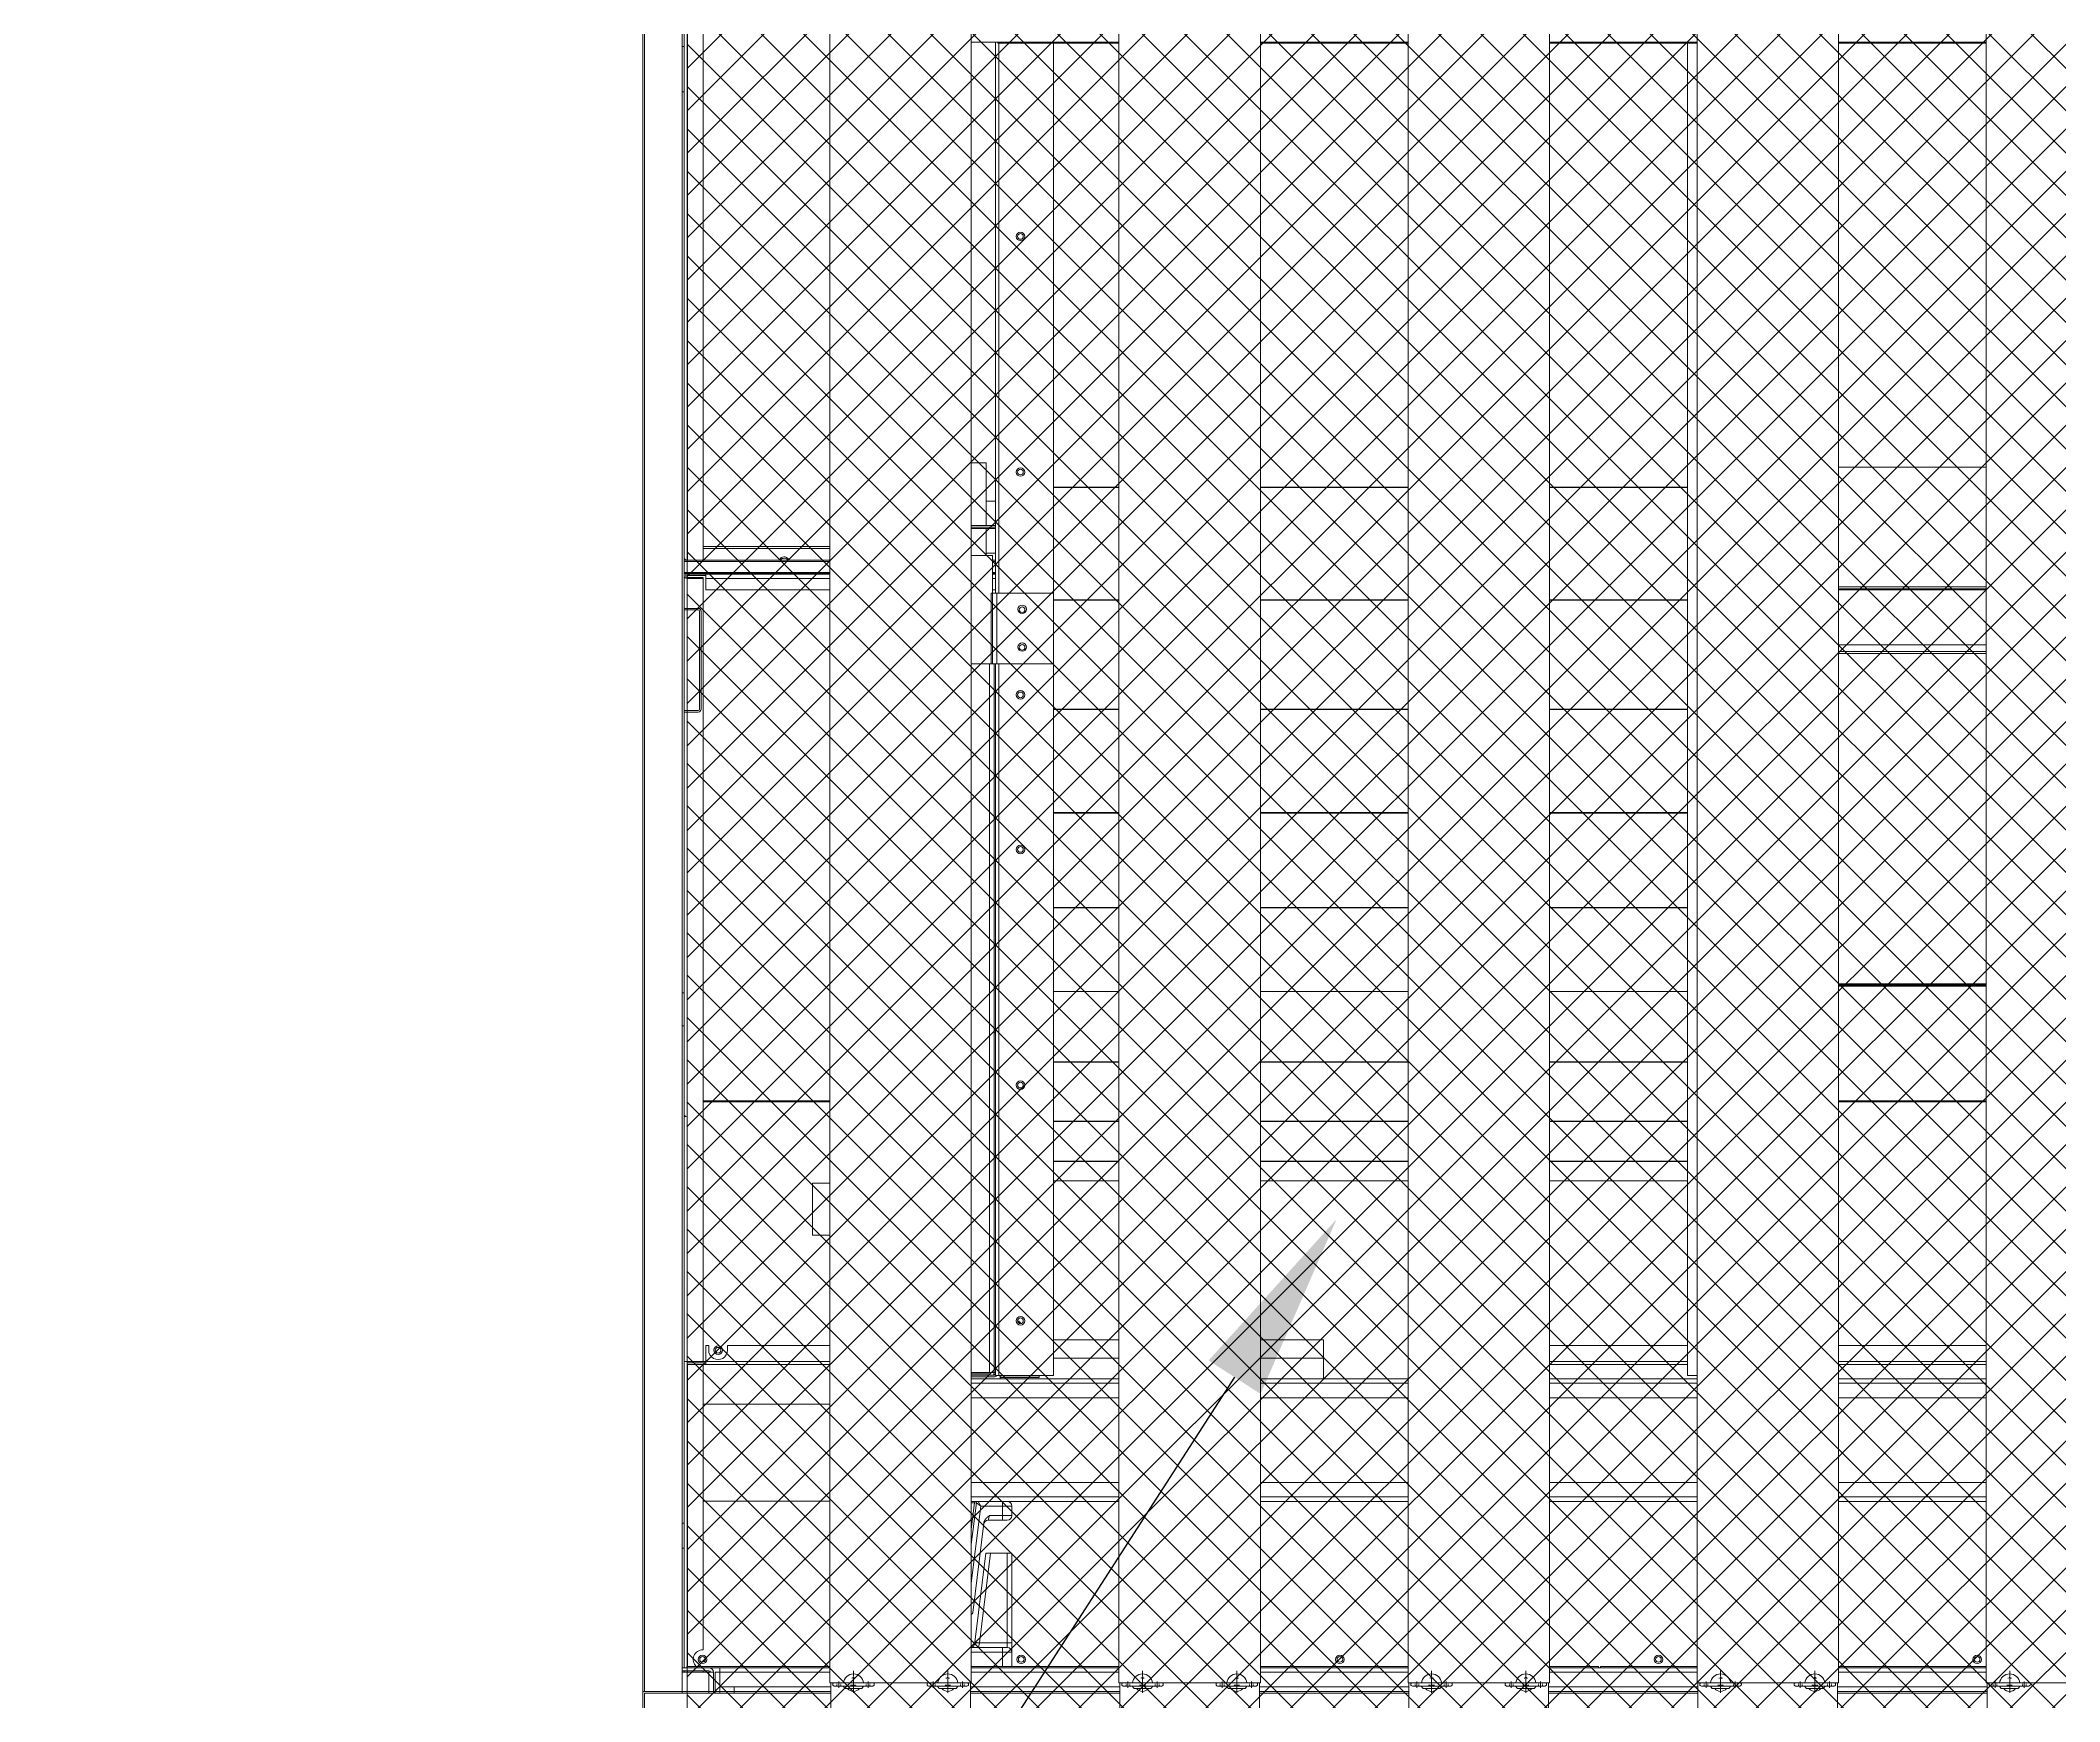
# Model space of a CAD drawing. Header units: millimetres. Extents: x -17070 to 40435, y -291348 to 29674.
# Drawn here: x 29840 to 31982, y 16576 to 18338 of the extents above; entities that cross this region are included whole.
import ezdxf
from ezdxf import colors
from ezdxf.entities.mleader import LeaderData, LeaderLine
from ezdxf.math import Vec2, Vec3

# ---------------------------------------------------------------- set-up
doc = ezdxf.new("R2010")
doc.units = ezdxf.units.MM
doc.linetypes.add('ACISOTGL', pattern=[3, 2, -1])
doc.linetypes.add('CENTER', pattern=[2, 1.25, -0.25, 0.25, -0.25])
for name, color, linetype, lineweight in [('AM_0', 7, 'Continuous', 50), ('AM_3', 6, 'ACISOTGL', 9), ('AM_7', 4, 'CENTER', 9)]:
    doc.layers.add(name, color=color, linetype=linetype, lineweight=lineweight)
doc.layers.add('냉각탑_dim', color=1, linetype='Continuous')
doc.styles.get("Standard").update_dxf_attribs({"font": 'arial.ttf'})

# ---------------------------------------------------------------- blocks, each defined once
blk = doc.blocks.new('2')
at = {"lineweight": 5}
h = blk.add_hatch(dxfattribs=at)
h.set_pattern_fill('ANSI37', scale=10)
h.set_pattern_definition([(45, (-1081643.614, -471753.683), (-22.4506403, 22.4506403), []), (135, (-1081643.614, -471753.683), (-22.4506403, -22.4506403), [])])
h.paths.add_polyline_path([(33434.7, 16549.7), (33434.7, 18649.7), (30525.7, 18649.7), (30525.7, 16549.7)])
at = {"color": 7, "lineweight": 20}
for p, q in [((30478.6, 16483.7), (30478.6, 19458.6)), ((30520.6, 16616.8), (30520.6, 19458.6)), ((30983.8, 18336.5), (30827.2, 18336.5)), ((30983.8, 18335.3), (30855.3, 18335.3)), ((30914.3, 16921.8), (30914.3, 18336.5)), ((31290.4, 18336.5), (31133.8, 18336.5)), ((31290.4, 18335.3), (31133.8, 18335.3)), ((31597, 18336.5), (31440.4, 18336.5)), ((31597, 18335.3), (31440.4, 18335.3)), ((31586.9, 16921.8), (31586.9, 18336.5)), ((31903.6, 18336.5), (31747, 18336.5)), ((31903.6, 18335.3), (31747, 18335.3)), ((30522.6, 18283.7), (30522.6, 17327.7)), ((30827.2, 16918.3), (30983.8, 16918.3)), ((30827.2, 16913.6), (30983.8, 16913.6)), ((31133.8, 16918.3), (31290.4, 16918.3)), ((31133.8, 16913.6), (31290.4, 16913.6)), ((31440.4, 16918.3), (31597, 16918.3)), ((31440.4, 16913.6), (31597, 16913.6)), ((31747, 16918.3), (31903.6, 16918.3)), ((31747, 16913.6), (31903.6, 16913.6)), ((30827.2, 16898.3), (30983.8, 16898.3)), ((31133.8, 16898.3), (31290.4, 16898.3)), ((31440.4, 16898.3), (31597, 16898.3)), ((31747, 16898.3), (31903.6, 16898.3)), ((30983.8, 16808.3), (30827.2, 16808.3)), ((30983.8, 16793), (30827.2, 16793)), ((31290.4, 16808.3), (31133.8, 16808.3)), ((31290.4, 16793), (31133.8, 16793)), ((31597, 16808.3), (31440.4, 16808.3)), ((31597, 16793), (31440.4, 16793)), ((31903.6, 16808.3), (31747, 16808.3)), ((31903.6, 16793), (31747, 16793)), ((30983.8, 16788.3), (30827.2, 16788.3)), ((31290.4, 16788.3), (31133.8, 16788.3)), ((31597, 16788.3), (31440.4, 16788.3)), ((31903.6, 16788.3), (31747, 16788.3)), ((30677.2, 16613.3), (30525.6, 16613.3)), ((30677.2, 16611.7), (30525.6, 16611.7)), ((30677.2, 16611.7), (30560.3, 16611.7)), ((30677.2, 16607), (30560.3, 16607)), ((30983.8, 16613.3), (30827.2, 16613.3)), ((30983.8, 16611.7), (30827.2, 16611.7)), ((30983.8, 16611.7), (30827.2, 16611.7)), ((30983.8, 16607), (30827.2, 16607)), ((31290.4, 16613.3), (31133.8, 16613.3)), ((31290.4, 16611.7), (31133.8, 16611.7)), ((31290.4, 16611.7), (31133.8, 16611.7)), ((31290.4, 16607), (31133.8, 16607)), ((31492.6, 16613.3), (31440.4, 16613.3)), ((31597, 16611.7), (31440.4, 16611.7)), ((31492.6, 16611.7), (31440.4, 16611.7)), ((31597, 16607), (31440.4, 16607)), ((31597, 16613.3), (31494.6, 16613.3)), ((31597, 16611.7), (31494.6, 16611.7)), ((31903.6, 16613.3), (31747, 16613.3)), ((31903.6, 16611.7), (31747, 16611.7)), ((31903.6, 16611.7), (31747, 16611.7)), ((31903.6, 16607), (31747, 16607)), ((30560.3, 16591.7), (30678.2, 16591.7)), ((30826.2, 16591.7), (30984.8, 16591.7)), ((31132.8, 16591.7), (31291.4, 16591.7)), ((31439.4, 16591.7), (31598, 16591.7)), ((31746, 16591.7), (31904.6, 16591.7))]:
    blk.add_line(p, q, dxfattribs=at)
at = {"lineweight": 20}
for p, q in [((30480.6, 19459.7), (30480.6, 16586.7)), ((30520.6, 19461.7), (30520.6, 16584.7)), ((30525.7, 16549.7), (30525.7, 18649.7)), ((30677.2, 16595.7), (30677.2, 18608.7)), ((30827.2, 16595.7), (30827.2, 18608.7)), ((30983.8, 16595.7), (30983.8, 18608.7)), ((31133.8, 16595.7), (31133.8, 18608.7)), ((31290.4, 16595.7), (31290.4, 18608.7)), ((31440.4, 16595.7), (31440.4, 18608.7)), ((31597, 16595.7), (31597, 18608.7)), ((31747, 16595.7), (31747, 18608.7)), ((31903.6, 16595.7), (31903.6, 18608.7)), ((30678.2, 16586.7), (30478.6, 16586.7)), ((30478.6, 16586.7), (30478.6, 16526.7)), ((30480.6, 16584.7), (30480.6, 16463.7)), ((30678.2, 16584.7), (30480.6, 16584.7)), ((30677.2, 16595.7), (30827.2, 16595.7)), ((30678.2, 16595.7), (30678.2, 16562.7)), ((30826.2, 16595.7), (30826.2, 16562.7)), ((30984.8, 16586.7), (30826.2, 16586.7)), ((30984.8, 16584.7), (30826.2, 16584.7)), ((30983.8, 16595.7), (31133.8, 16595.7)), ((30984.8, 16595.7), (30984.8, 16562.7)), ((31132.8, 16595.7), (31132.8, 16562.7)), ((31291.4, 16586.7), (31132.8, 16586.7)), ((31291.4, 16584.7), (31132.8, 16584.7)), ((31290.4, 16595.7), (31440.4, 16595.7)), ((31291.4, 16595.7), (31291.4, 16562.7)), ((31439.4, 16595.7), (31439.4, 16562.7)), ((31598, 16586.7), (31439.4, 16586.7)), ((31598, 16584.7), (31439.4, 16584.7)), ((31597, 16595.7), (31747, 16595.7)), ((31598, 16595.7), (31598, 16562.7)), ((31746, 16595.7), (31746, 16562.7)), ((31904.6, 16586.7), (31746, 16586.7)), ((31904.6, 16584.7), (31746, 16584.7)), ((31903.6, 16595.7), (32053.6, 16595.7)), ((31904.6, 16595.7), (31904.6, 16562.7))]:
    blk.add_line(p, q, dxfattribs=at)
at = {"color": 7, "lineweight": 20, "ltscale": 0.139915}
blk.add_line((30522.6, 18535.6), (30522.6, 18283.7), dxfattribs=at)
at = {"color": 7, "lineweight": 20, "ltscale": 0.415127}
for p, q in [((30526.1, 18534.1), (30526.1, 17786.9)), ((30542.6, 17786.9), (30542.6, 18534.1))]:
    blk.add_line(p, q, dxfattribs=at)
at = {"color": 7, "lineweight": 20, "ltscale": 0.324833}
for p, q in [((30852.8, 17751.8), (30852.8, 18336.5)), ((30856.3, 17751.8), (30856.3, 18336.5))]:
    blk.add_line(p, q, dxfattribs=at)
at = {"color": 7, "lineweight": 20, "ltscale": 0.000666677}
blk.add_line((30855.3, 18335.3), (30855.3, 18336.5), dxfattribs=at)
at = {"color": 7, "lineweight": 20, "ltscale": 0.001111}
for p, q in [((30520.6, 18331.8), (30522.6, 18331.8)), ((30520.6, 17327.7), (30522.6, 17327.7)), ((30520.6, 17292.7), (30522.6, 17292.7)), ((30852.8, 16921.8), (30854.8, 16921.8)), ((30520.6, 16765.1), (30522.6, 16765.1)), ((30520.6, 16738.6), (30522.6, 16738.6))]:
    blk.add_line(p, q, dxfattribs=at)
at = {"color": 7, "lineweight": 20, "ltscale": 0.011111}
for p, q in [((30520.6, 18263.7), (30520.6, 18283.7)), ((30545.7, 17771.8), (30525.7, 17771.8)), ((30525.7, 17770.7), (30545.7, 17770.7)), ((30520.6, 17327.7), (30520.6, 17347.7)), ((30525.7, 16936.8), (30545.7, 16936.8)), ((30545.7, 16935.3), (30525.7, 16935.3)), ((30525.7, 16933.7), (30545.7, 16933.7))]:
    blk.add_line(p, q, dxfattribs=at)
at = {"color": 7, "lineweight": 20, "ltscale": 0.00111}
blk.add_line((30520.6, 18283.7), (30522.6, 18283.7), dxfattribs=at)
at = {"color": 7, "lineweight": 20, "ltscale": 0.038889}
blk.add_line((30827.2, 17890.1), (30843.1, 17890.1), dxfattribs=at)
at = {"color": 7, "lineweight": 20, "ltscale": 0.037}
blk.add_line((30843.1, 17823.5), (30843.1, 17890.1), dxfattribs=at)
at = {"color": 7, "lineweight": 20, "ltscale": 0.366889}
for p, q in [((31747, 17885.4), (31903.6, 17885.4)), ((31747, 17758.4), (31903.6, 17758.4)), ((31747, 17756.5), (31903.6, 17756.5)), ((31747, 17755.3), (31903.6, 17755.3)), ((31747, 17696.9), (31903.6, 17696.9)), ((31747, 17213.3), (31903.6, 17213.3)), ((31747, 17212.2), (31903.6, 17212.2)), ((31747, 16936.8), (31903.6, 16936.8)), ((31747, 16933.7), (31903.6, 16933.7))]:
    blk.add_line(p, q, dxfattribs=at)
at = {"color": 7, "lineweight": 20, "ltscale": 0.373667}
for p, q in [((30983.8, 17864.3), (30914.3, 17864.3)), ((30983.8, 17864), (30914.3, 17864)), ((31290.4, 17864.3), (31133.8, 17864.3)), ((31290.4, 17864), (31133.8, 17864)), ((31586.9, 17864.3), (31440.4, 17864.3)), ((31586.9, 17864), (31440.4, 17864)), ((30983.8, 17744.9), (30914.3, 17744.9)), ((30983.8, 17744.4), (30914.3, 17744.4)), ((31290.4, 17744.9), (31133.8, 17744.9)), ((31290.4, 17744.4), (31133.8, 17744.4)), ((31586.9, 17744.9), (31440.4, 17744.9)), ((31586.9, 17744.4), (31440.4, 17744.4)), ((30983.8, 17628.8), (30914.3, 17628.8)), ((30983.8, 17628.3), (30914.3, 17628.3)), ((31290.4, 17628.8), (31133.8, 17628.8)), ((31290.4, 17628.3), (31133.8, 17628.3)), ((31586.9, 17628.8), (31440.4, 17628.8)), ((31586.9, 17628.3), (31440.4, 17628.3)), ((30983.8, 17519), (30914.3, 17519)), ((30983.8, 17518.5), (30914.3, 17518.5)), ((31290.4, 17519), (31133.8, 17519)), ((31290.4, 17518.5), (31133.8, 17518.5)), ((31586.9, 17519), (31440.4, 17519)), ((31586.9, 17518.5), (31440.4, 17518.5)), ((30983.8, 17418.3), (30914.3, 17418.3)), ((30983.8, 17417.9), (30914.3, 17417.9)), ((31290.4, 17418.3), (31133.8, 17418.3)), ((31290.4, 17417.9), (31133.8, 17417.9)), ((31586.9, 17418.3), (31440.4, 17418.3)), ((31586.9, 17417.9), (31440.4, 17417.9)), ((30983.8, 17329.4), (30914.3, 17329.4)), ((30983.8, 17329.1), (30914.3, 17329.1)), ((31290.4, 17329.4), (31133.8, 17329.4)), ((31290.4, 17329.1), (31133.8, 17329.1)), ((31586.9, 17329.4), (31440.4, 17329.4)), ((31586.9, 17329.1), (31440.4, 17329.1)), ((30983.8, 17254.5), (30914.3, 17254.5)), ((30983.8, 17254.2), (30914.3, 17254.2)), ((31290.4, 17254.5), (31133.8, 17254.5)), ((31290.4, 17254.2), (31133.8, 17254.2)), ((31586.9, 17254.5), (31440.4, 17254.5)), ((31586.9, 17254.2), (31440.4, 17254.2)), ((30983.8, 17191.5), (30914.3, 17191.5)), ((30983.8, 17191.3), (30914.3, 17191.3)), ((31290.4, 17191.5), (31133.8, 17191.5)), ((31290.4, 17191.3), (31133.8, 17191.3)), ((31586.9, 17191.5), (31440.4, 17191.5)), ((31586.9, 17191.3), (31440.4, 17191.3)), ((30983.8, 17149.1), (30914.3, 17149.1)), ((30983.8, 17149), (30914.3, 17149)), ((31290.4, 17149.1), (31133.8, 17149.1)), ((31290.4, 17149), (31133.8, 17149)), ((31586.9, 17149.1), (31440.4, 17149.1)), ((31586.9, 17149), (31440.4, 17149)), ((30983.8, 17128.5), (30914.3, 17128.5)), ((30983.8, 17128.4), (30914.3, 17128.4)), ((31290.4, 17128.5), (31133.8, 17128.5)), ((31290.4, 17128.4), (31133.8, 17128.4)), ((31586.9, 17128.5), (31440.4, 17128.5)), ((31586.9, 17128.4), (31440.4, 17128.4))]:
    blk.add_line(p, q, dxfattribs=at)
at = {"color": 7, "lineweight": 20, "ltscale": 0.005389}
for p, q in [((30852.8, 17849.4), (30843.1, 17849.4)), ((30852.8, 17794.4), (30843.1, 17794.4))]:
    blk.add_line(p, q, dxfattribs=at)
at = {"color": 7, "lineweight": 20, "ltscale": 0.018833}
for p, q in [((30827.2, 17823.5), (30852.8, 17823.5)), ((30852.8, 17821.9), (30827.2, 17821.9)), ((30852.8, 17821.9), (30827.2, 17821.9)), ((30827.2, 17820.3), (30852.8, 17820.3))]:
    blk.add_line(p, q, dxfattribs=at)
at = {"color": 7, "lineweight": 20, "ltscale": 0.015833}
blk.add_line((30843.1, 17820.3), (30843.1, 17791.8), dxfattribs=at)
at = {"color": 7, "lineweight": 20, "ltscale": 0.087611}
for p, q in [((30542.6, 17801.5), (30677.2, 17801.5)), ((30542.6, 17799.3), (30677.2, 17799.3))]:
    blk.add_line(p, q, dxfattribs=at)
at = {"color": 7, "lineweight": 20, "ltscale": 0.139166}
for p, q in [((30677.2, 17786.9), (30522.6, 17786.9)), ((30677.2, 17785.5), (30522.6, 17785.5)), ((30522.6, 17773.6), (30677.2, 17773.6)), ((30522.6, 17772.6), (30677.2, 17772.6))]:
    blk.add_line(p, q, dxfattribs=at)
at = {"color": 7, "lineweight": 20, "ltscale": 0.000154576}
blk.add_line((30524.6, 17786.9), (30524.6, 17787.1), dxfattribs=at)
at = {"color": 7, "lineweight": 20, "ltscale": 0.009167}
blk.add_line((30526.1, 17786.9), (30542.6, 17786.9), dxfattribs=at)
at = {"color": 7, "lineweight": 20, "ltscale": 0.038056}
for p, q in [((30827.2, 17791.8), (30849.6, 17791.8)), ((30827.2, 17676.8), (30849.6, 17676.8))]:
    blk.add_line(p, q, dxfattribs=at)
at = {"color": 7, "lineweight": 20, "ltscale": 0.022222}
blk.add_line((30849.6, 17751.8), (30849.6, 17791.8), dxfattribs=at)
at = {"color": 7, "lineweight": 20, "ltscale": 0.001778}
for p, q in [((30852.8, 17786.9), (30849.6, 17786.9)), ((30852.8, 17785.5), (30849.6, 17785.5)), ((30849.6, 17773.6), (30852.8, 17773.6)), ((30849.6, 17772.6), (30852.8, 17772.6)), ((30852.8, 17771.8), (30849.6, 17771.8)), ((30852.8, 17767.4), (30849.6, 17767.4)), ((30849.6, 17755.3), (30852.8, 17755.3))]:
    blk.add_line(p, q, dxfattribs=at)
at = {"color": 7, "lineweight": 20, "ltscale": 0.00164}
blk.add_line((30524.2, 17769.6), (30524.2, 17772.6), dxfattribs=at)
at = {"color": 7, "lineweight": 20, "ltscale": 0.000403556}
blk.add_line((30525.7, 17772.6), (30525.7, 17771.8), dxfattribs=at)
at = {"color": 7, "lineweight": 20, "ltscale": 0.000638044}
blk.add_line((30525.7, 17770.7), (30525.7, 17771.8), dxfattribs=at)
at = {"color": 7, "lineweight": 20, "ltscale": 0.001178}
blk.add_line((30525.7, 17770.7), (30525.7, 17768.6), dxfattribs=at)
at = {"color": 7, "lineweight": 20, "ltscale": 0.009389}
for p, q in [((30542.6, 17768.6), (30525.7, 17768.6)), ((30542.6, 17767.4), (30525.7, 17767.4)), ((30545.7, 16953.7), (30545.7, 16936.8)), ((30542.6, 16936.8), (30525.7, 16936.8))]:
    blk.add_line(p, q, dxfattribs=at)
at = {"color": 7, "lineweight": 20, "ltscale": 0.017627}
blk.add_line((30525.7, 17767.4), (30525.7, 17735.7), dxfattribs=at)
at = {"color": 7, "lineweight": 20, "ltscale": 0.000618889}
blk.add_line((30542.6, 17768.6), (30542.6, 17767.4), dxfattribs=at)
at = {"color": 7, "lineweight": 20, "ltscale": 0.317284}
blk.add_line((30542.6, 17196.3), (30542.6, 17767.4), dxfattribs=at)
at = {"color": 7, "lineweight": 20, "ltscale": 0.126333}
for p, q in [((30677.2, 17771.8), (30545.7, 17771.8)), ((30677.2, 17767.4), (30545.7, 17767.4)), ((30545.7, 17755.3), (30677.2, 17755.3))]:
    blk.add_line(p, q, dxfattribs=at)
at = {"color": 7, "lineweight": 20, "ltscale": 0.002435}
blk.add_line((30545.7, 17771.8), (30545.7, 17767.4), dxfattribs=at)
at = {"color": 7, "lineweight": 20, "ltscale": 0.006739}
blk.add_line((30545.7, 17755.3), (30545.7, 17767.4), dxfattribs=at)
at = {"color": 7, "lineweight": 20, "ltscale": 0.007667}
for p, q in [((30523.7, 17735.7), (30537.5, 17735.7)), ((30523.7, 17734.1), (30537.5, 17734.1)), ((30523.7, 17627.3), (30537.5, 17627.3)), ((30523.7, 17625.7), (30537.5, 17625.7))]:
    blk.add_line(p, q, dxfattribs=at)
at = {"color": 7, "lineweight": 20, "ltscale": 0.041667}
for p, q in [((30848.1, 17676.8), (30848.1, 17751.8)), ((30849.6, 17676.8), (30849.6, 17751.8)), ((30854.3, 17676.8), (30854.3, 17751.8)), ((30914.3, 17751.8), (30914.3, 17676.8))]:
    blk.add_line(p, q, dxfattribs=at)
at = {"color": 7, "lineweight": 20, "ltscale": 0.000833333}
for p, q in [((30849.6, 17751.8), (30848.1, 17751.8)), ((30849.6, 17676.8), (30848.1, 17676.8)), ((30525.7, 16936.8), (30525.7, 16935.3)), ((30854.8, 16921.8), (30856.3, 16921.8))]:
    blk.add_line(p, q, dxfattribs=at)
at = {"color": 7, "lineweight": 20, "ltscale": 0.002611}
for p, q in [((30854.3, 17751.8), (30849.6, 17751.8)), ((30854.3, 17676.8), (30849.6, 17676.8)), ((30851.3, 16925), (30846.6, 16925)), ((30553.6, 16607), (30548.9, 16607)), ((30555.6, 16607), (30560.3, 16607)), ((30560.3, 16611.7), (30560.3, 16607))]:
    blk.add_line(p, q, dxfattribs=at)
at = {"color": 7, "lineweight": 20, "ltscale": 0.033333}
for p, q in [((30914.3, 17751.8), (30854.3, 17751.8)), ((30854.3, 17676.8), (30914.3, 17676.8))]:
    blk.add_line(p, q, dxfattribs=at)
at = {"color": 7, "lineweight": 20, "ltscale": 0.059333}
blk.add_line((30525.7, 17734.1), (30525.7, 17627.3), dxfattribs=at)
at = {"color": 7, "lineweight": 20, "ltscale": 0.057667}
for p, q in [((30539, 17628.8), (30539, 17732.6)), ((30540.6, 17628.8), (30540.6, 17732.6))]:
    blk.add_line(p, q, dxfattribs=at)
at = {"color": 7, "lineweight": 20, "ltscale": 0.037222}
blk.add_line((30848.1, 17676.8), (30827.2, 17676.8), dxfattribs=at)
at = {"color": 7, "lineweight": 20, "ltscale": 0.417667}
for p, q in [((30846.6, 17676.8), (30846.6, 16925)), ((30851.3, 17676.8), (30851.3, 16925))]:
    blk.add_line(p, q, dxfattribs=at)
at = {"color": 7, "lineweight": 20, "ltscale": 0.000833332}
blk.add_line((30852.8, 17676.8), (30851.3, 17676.8), dxfattribs=at)
at = {"color": 7, "lineweight": 20, "ltscale": 0.419444}
for p, q in [((30852.8, 16921.8), (30852.8, 17676.8)), ((30856.3, 16921.8), (30856.3, 17676.8))]:
    blk.add_line(p, q, dxfattribs=at)
at = {"color": 7, "lineweight": 20, "ltscale": 0.327778}
for p, q in [((31747, 17690.1), (31903.6, 17690.1)), ((31903.6, 17335.9), (31747, 17335.9)), ((31903.6, 17334.8), (31747, 17334.8))]:
    blk.add_line(p, q, dxfattribs=at)
at = {"color": 7, "lineweight": 20, "ltscale": 0.323889}
for p, q in [((31903.6, 17687.7), (31747, 17687.7)), ((31747, 17337.4), (31903.6, 17337.4)), ((31747, 17336.3), (31903.6, 17336.3))]:
    blk.add_line(p, q, dxfattribs=at)
at = {"color": 7, "lineweight": 20, "ltscale": 0.238546}
blk.add_line((30525.7, 17625.7), (30525.7, 17196.3), dxfattribs=at)
at = {"color": 7, "lineweight": 20, "ltscale": 0.01945}
blk.add_line((30522.6, 17292.7), (30522.6, 17327.7), dxfattribs=at)
at = {"color": 7, "lineweight": 20, "ltscale": 0.052341}
blk.add_line((30522.6, 17292.7), (30522.6, 17198.5), dxfattribs=at)
at = {"color": 7, "lineweight": 20, "ltscale": 0.00083304}
for p, q in [((30852.8, 17285.3), (30851.3, 17285.3)), ((30852.8, 16925.2), (30851.3, 16925.2))]:
    blk.add_line(p, q, dxfattribs=at)
at = {"color": 7, "lineweight": 20, "ltscale": 0.125667}
for p, q in [((30542.6, 17213.3), (30677.2, 17213.3)), ((30542.6, 17212.2), (30677.2, 17212.2))]:
    blk.add_line(p, q, dxfattribs=at)
at = {"color": 7, "lineweight": 20, "ltscale": 0.001029}
blk.add_line((30522.6, 17198.5), (30522.6, 17196.6), dxfattribs=at)
at = {"color": 7, "lineweight": 20, "ltscale": 0.000839807}
blk.add_line((30522.6, 17196.6), (30524.1, 17196.6), dxfattribs=at)
at = {"color": 7, "lineweight": 20, "ltscale": 0.144377}
for p, q in [((30522.6, 17196.6), (30522.6, 16936.8)), ((30525.7, 17196.6), (30525.7, 16936.8)), ((30542.6, 17196.6), (30542.6, 16936.8))]:
    blk.add_line(p, q, dxfattribs=at)
at = {"color": 7, "lineweight": 20, "ltscale": 0.015278}
for p, q in [((30658.8, 17125.8), (30658.8, 17098.3)), ((30658.8, 17098.3), (30658.8, 17070.8))]:
    blk.add_line(p, q, dxfattribs=at)
at = {"color": 7, "lineweight": 20, "ltscale": 0.061111}
for p, q in [((30677.2, 17125.8), (30658.8, 17125.8)), ((30677.2, 17070.8), (30658.8, 17070.8))]:
    blk.add_line(p, q, dxfattribs=at)
at = {"color": 7, "lineweight": 20, "ltscale": 0.001611}
blk.add_line((30548.6, 16953.7), (30545.7, 16953.7), dxfattribs=at)
at = {"color": 7, "lineweight": 20, "ltscale": 0.002747}
for p, q in [((30548.6, 16953.7), (30548.6, 16948.7)), ((30568.6, 16948.7), (30568.6, 16953.7))]:
    blk.add_line(p, q, dxfattribs=at)
at = {"color": 7, "lineweight": 20, "ltscale": 0.111222}
blk.add_line((30677.2, 16953.7), (30568.6, 16953.7), dxfattribs=at)
at = {"color": 7, "lineweight": 20, "ltscale": 0.159167}
for p, q in [((30983.8, 16959.8), (30914.3, 16959.8)), ((31200.8, 16959.8), (31133.8, 16959.8)), ((30983.8, 16940.3), (30914.3, 16940.3)), ((31200.8, 16940.3), (31133.8, 16940.3))]:
    blk.add_line(p, q, dxfattribs=at)
at = {"color": 7, "lineweight": 20, "ltscale": 0.010842}
blk.add_line((31200.8, 16940.3), (31200.8, 16959.8), dxfattribs=at)
at = {"color": 7, "lineweight": 20, "ltscale": 0.132277}
for p, q in [((31586.9, 16953.7), (31440.4, 16953.7)), ((31440.4, 16936.8), (31586.9, 16936.8)), ((31440.4, 16933.7), (31586.9, 16933.7))]:
    blk.add_line(p, q, dxfattribs=at)
at = {"color": 7, "lineweight": 20, "ltscale": 0.17789}
blk.add_line((31903.6, 16953.7), (31747, 16953.7), dxfattribs=at)
at = {"color": 7, "lineweight": 20, "ltscale": 0.001722}
for p, q in [((30522.6, 16936.8), (30525.7, 16936.8)), ((30545.7, 16933.7), (30545.7, 16936.8))]:
    blk.add_line(p, q, dxfattribs=at)
at = {"color": 7, "lineweight": 20, "ltscale": 0.180579}
blk.add_line((30522.6, 16936.8), (30522.6, 16611.7), dxfattribs=at)
at = {"color": 7, "lineweight": 20, "ltscale": 0.000888889}
for p, q in [((30525.7, 16935.3), (30525.7, 16933.7)), ((30857.3, 16921.5), (30858.9, 16921.5)), ((30899.3, 16921.5), (30899.3, 16919.9)), ((30525.6, 16613.3), (30525.6, 16611.7)), ((31492.6, 16613.3), (31492.6, 16611.7)), ((31494.6, 16613.3), (31494.6, 16611.7))]:
    blk.add_line(p, q, dxfattribs=at)
at = {"color": 7, "lineweight": 20, "ltscale": 0.177968}
blk.add_line((30526.1, 16933.7), (30526.1, 16613.3), dxfattribs=at)
at = {"color": 7, "lineweight": 20, "ltscale": 0.168309}
blk.add_line((30542.6, 16630.7), (30542.6, 16933.7), dxfattribs=at)
at = {"color": 7, "lineweight": 20, "ltscale": 0.123944}
for p, q in [((30545.7, 16936.8), (30677.2, 16936.8)), ((30545.7, 16933.7), (30677.2, 16933.7))]:
    blk.add_line(p, q, dxfattribs=at)
at = {"color": 7, "lineweight": 20, "ltscale": 0.032}
for p, q in [((30827.2, 16925), (30846.6, 16925)), ((30846.6, 16923.5), (30827.2, 16923.5))]:
    blk.add_line(p, q, dxfattribs=at)
at = {"color": 7, "lineweight": 20, "ltscale": 0.031389}
for p, q in [((30851.3, 16922.3), (30827.2, 16922.3)), ((30851.3, 16920.3), (30827.2, 16920.3))]:
    blk.add_line(p, q, dxfattribs=at)
at = {"color": 7, "lineweight": 20, "ltscale": 0.000961364}
blk.add_line((30852.6, 16923.2), (30850.9, 16923.2), dxfattribs=at)
at = {"color": 7, "lineweight": 20, "ltscale": 0.032222}
for p, q in [((30856.3, 16921.8), (30914.3, 16921.8)), ((31597, 16921.8), (31586.9, 16921.8))]:
    blk.add_line(p, q, dxfattribs=at)
at = {"color": 7, "lineweight": 20, "ltscale": 0.000166668}
blk.add_line((30857.3, 16921.5), (30857.3, 16921.8), dxfattribs=at)
at = {"color": 7, "lineweight": 20, "ltscale": 0.000166667}
for p, q in [((30858.9, 16921.8), (30858.9, 16921.5)), ((30899.3, 16921.8), (30899.3, 16921.5))]:
    blk.add_line(p, q, dxfattribs=at)
at = {"color": 7, "lineweight": 20, "ltscale": 0.022444}
for p, q in [((30858.9, 16921.5), (30899.3, 16921.5)), ((30899.3, 16921.5), (30858.9, 16921.5)), ((30858.9, 16919.9), (30899.3, 16919.9))]:
    blk.add_line(p, q, dxfattribs=at)
at = {"color": 7, "lineweight": 20, "ltscale": 0.000444384}
blk.add_line((30899.3, 16921.5), (30899.3, 16920.7), dxfattribs=at)
at = {"color": 7, "lineweight": 20, "ltscale": 0.012222}
blk.add_line((31200.8, 16918.3), (31200.8, 16940.3), dxfattribs=at)
at = {"color": 7, "lineweight": 20, "ltscale": 0.001132}
blk.add_line((30857.8, 16918.3), (30857.8, 16920.4), dxfattribs=at)
at = {"color": 7, "lineweight": 20, "ltscale": 0.132333}
blk.add_line((30542.6, 16891.6), (30677.2, 16891.6), dxfattribs=at)
at = {"color": 7, "lineweight": 20, "ltscale": 0.134122}
blk.add_line((30677.2, 16788.6), (30542.6, 16788.6), dxfattribs=at)
at = {"color": 7, "lineweight": 20, "ltscale": 0.019777}
blk.add_line((30830.6, 16786.6), (30827.2, 16786.6), dxfattribs=at)
at = {"color": 7, "lineweight": 20, "ltscale": 0.059604}
for p, q in [((30830.6, 16786.6), (30827.2, 16758.9)), ((30827.2, 16742.7), (30832.6, 16786.6))]:
    blk.add_line(p, q, dxfattribs=at)
at = {"color": 7, "lineweight": 20, "ltscale": 0.058129}
blk.add_line((30827.2, 16701.7), (30837.2, 16783.3), dxfattribs=at)
at = {"color": 7, "lineweight": 20, "ltscale": 0.000975701}
blk.add_line((30830.6, 16788.3), (30830.6, 16786.6), dxfattribs=at)
at = {"color": 7, "lineweight": 20, "ltscale": 0.003145}
for q in [(30832.6, 16786.6), (30834.5, 16788.3)]:
    blk.add_line((30837.2, 16783.3), q, dxfattribs=at)
at = {"color": 7, "lineweight": 20, "ltscale": 0.01282}
blk.add_line((30860.3, 16783.3), (30837.2, 16783.3), dxfattribs=at)
at = {"color": 7, "lineweight": 20, "ltscale": 0.00286}
for p, q in [((30846.4, 16773.3), (30845.2, 16768.3)), ((30835.9, 16638.3), (30834.7, 16633.3))]:
    blk.add_line(p, q, dxfattribs=at)
at = {"color": 7, "lineweight": 20, "ltscale": 0.007694}
blk.add_line((30860.3, 16773.3), (30846.4, 16773.3), dxfattribs=at)
at = {"color": 7, "lineweight": 20, "ltscale": 0.002778}
for p, q in [((30860.3, 16788.3), (30860.3, 16783.3)), ((30860.3, 16773.3), (30860.3, 16768.3)), ((30865.3, 16768.3), (30860.3, 16768.3)), ((30870.3, 16733.3), (30865.3, 16733.3)), ((30835.9, 16638.3), (30831, 16638.9)), ((30860.3, 16633.3), (30860.3, 16628.3)), ((30865.3, 16633.3), (30860.3, 16633.3)), ((30865.3, 16638.3), (30870.3, 16638.3)), ((30865.3, 16638.3), (30865.3, 16633.3))]:
    blk.add_line(p, q, dxfattribs=at)
at = {"color": 7, "lineweight": 20, "ltscale": 0.005556}
for p, q in [((30870.3, 16783.3), (30860.3, 16783.3)), ((30860.3, 16783.3), (30860.3, 16773.3)), ((30870.3, 16773.3), (30860.3, 16773.3)), ((30870.3, 16783.3), (30870.3, 16773.3)), ((30870.3, 16628.3), (30860.3, 16628.3)), ((30870.3, 16638.3), (30870.3, 16628.3))]:
    blk.add_line(p, q, dxfattribs=at)
at = {"color": 7, "lineweight": 20, "ltscale": 0.053282}
blk.add_line((30828.7, 16670.1), (30840.4, 16765.3), dxfattribs=at)
at = {"color": 7, "lineweight": 20, "ltscale": 0.008376}
blk.add_line((30860.3, 16768.3), (30845.2, 16768.3), dxfattribs=at)
at = {"color": 7, "lineweight": 20, "ltscale": 0.052833}
blk.add_line((30831, 16638.9), (30842.6, 16733.3), dxfattribs=at)
at = {"color": 7, "lineweight": 20, "ltscale": 0.053174}
blk.add_line((30835.9, 16638.3), (30847.6, 16733.3), dxfattribs=at)
at = {"color": 7, "lineweight": 20, "ltscale": 0.002799}
blk.add_line((30842.6, 16733.3), (30847.6, 16733.3), dxfattribs=at)
at = {"color": 7, "lineweight": 20, "ltscale": 0.009824}
blk.add_line((30865.3, 16733.3), (30847.6, 16733.3), dxfattribs=at)
at = {"color": 7, "lineweight": 20, "ltscale": 0.052778}
for p, q in [((30865.3, 16638.3), (30865.3, 16733.3)), ((30870.3, 16638.3), (30870.3, 16733.3))]:
    blk.add_line(p, q, dxfattribs=at)
at = {"color": 7, "lineweight": 20, "ltscale": 0.019722}
blk.add_line((30860.3, 16633.3), (30827.2, 16633.3), dxfattribs=at)
at = {"color": 7, "lineweight": 20, "ltscale": 0.020833}
blk.add_line((30860.3, 16628.3), (30827.2, 16628.3), dxfattribs=at)
at = {"color": 7, "lineweight": 20, "ltscale": 0.000682136}
blk.add_line((30831, 16638.9), (30830.8, 16637.7), dxfattribs=at)
at = {"color": 7, "lineweight": 20, "ltscale": 0.016305}
blk.add_line((30835.9, 16638.3), (30865.3, 16638.3), dxfattribs=at)
at = {"color": 7, "lineweight": 20, "ltscale": 0.008333}
for p, q in [((30860.3, 16613.3), (30860.3, 16628.3)), ((30870.3, 16613.3), (30870.3, 16628.3))]:
    blk.add_line(p, q, dxfattribs=at)
at = {"color": 7, "lineweight": 20, "ltscale": 0.002833}
blk.add_line((30520.6, 16616.8), (30520.6, 16611.7), dxfattribs=at)
at = {"color": 7, "lineweight": 20, "ltscale": 0.036444}
for p, q in [((30520.6, 16611.7), (30548.9, 16611.7)), ((30520.6, 16608.5), (30548.9, 16608.5)), ((30548.9, 16607), (30520.6, 16607))]:
    blk.add_line(p, q, dxfattribs=at)
at = {"color": 7, "lineweight": 20, "ltscale": 0.000833331}
for p, q in [((30520.6, 16608.5), (30520.6, 16607)), ((30522.6, 16608.5), (30522.6, 16607)), ((30526.1, 16608.5), (30526.1, 16607)), ((30542.6, 16607), (30542.6, 16608.5))]:
    blk.add_line(p, q, dxfattribs=at)
at = {"color": 7, "lineweight": 20, "ltscale": 0.078111}
for p, q in [((30548.9, 16584.7), (30548.9, 16607)), ((30553.6, 16584.7), (30553.6, 16607))]:
    blk.add_line(p, q, dxfattribs=at)
at = {"color": 7, "lineweight": 20, "ltscale": 0.0685}
blk.add_line((30555.6, 16607), (30555.6, 16584.7), dxfattribs=at)
at = {"color": 7, "lineweight": 20, "ltscale": 0.0085}
blk.add_line((30560.3, 16607), (30560.3, 16591.7), dxfattribs=at)
at = {"color": 7, "lineweight": 20, "ltscale": 0.06}
for p, q in [((30560.3, 16591.7), (30560.3, 16584.7)), ((30575.6, 16584.7), (30575.6, 16591.7))]:
    blk.add_line(p, q, dxfattribs=at)
at = {"color": 7, "linetype": 'Continuous', "lineweight": 20}
for points in [[(30680.2, 16594, 0.414214), (30681.8, 16592.4), (30722.6, 16592.4, 0.414214), (30724.2, 16594), (30724.2, 16594.8, 0.414214), (30723.3, 16595.7), (30681.1, 16595.7, 0.414214), (30680.2, 16594.8)], [(30824.2, 16594, -0.414214), (30822.6, 16592.4), (30781.8, 16592.4, -0.414214), (30780.2, 16594), (30780.2, 16594.8, -0.414214), (30781.1, 16595.7), (30823.3, 16595.7, -0.414214), (30824.2, 16594.8)], [(30986.8, 16594, 0.414214), (30988.4, 16592.4), (31029.2, 16592.4, 0.414214), (31030.8, 16594), (31030.8, 16594.8, 0.414214), (31029.9, 16595.7), (30987.7, 16595.7, 0.414214), (30986.8, 16594.8)], [(31130.8, 16594, -0.414214), (31129.2, 16592.4), (31088.4, 16592.4, -0.414214), (31086.8, 16594), (31086.8, 16594.8, -0.414214), (31087.7, 16595.7), (31129.9, 16595.7, -0.414214), (31130.8, 16594.8)], [(31293.4, 16594, 0.414214), (31295, 16592.4), (31335.8, 16592.4, 0.414214), (31337.4, 16594), (31337.4, 16594.8, 0.414214), (31336.5, 16595.7), (31294.3, 16595.7, 0.414214), (31293.4, 16594.8)], [(31437.4, 16594, -0.414214), (31435.8, 16592.4), (31395, 16592.4, -0.414214), (31393.4, 16594), (31393.4, 16594.8, -0.414214), (31394.3, 16595.7), (31436.5, 16595.7, -0.414214), (31437.4, 16594.8)], [(31600, 16594, 0.414214), (31601.6, 16592.4), (31642.4, 16592.4, 0.414214), (31644, 16594), (31644, 16594.8, 0.414214), (31643.1, 16595.7), (31600.9, 16595.7, 0.414214), (31600, 16594.8)], [(31744, 16594, -0.414214), (31742.4, 16592.4), (31701.6, 16592.4, -0.414214), (31700, 16594), (31700, 16594.8, -0.414214), (31700.9, 16595.7), (31743.1, 16595.7, -0.414214), (31744, 16594.8)], [(31906.6, 16594, 0.414214), (31908.2, 16592.4), (31949, 16592.4, 0.414214), (31950.6, 16594), (31950.6, 16594.8, 0.414214), (31949.7, 16595.7), (31907.5, 16595.7, 0.414214), (31906.6, 16594.8)]]:
    blk.add_lwpolyline(points, format="xyb", close=True, dxfattribs=at)
at = {"color": 7, "lineweight": 20}
for centre, radius in [((30879.3, 18130.3), 4.5), ((30879.3, 18130.3), 3), ((30879.3, 17880.3), 4.5), ((30879.3, 17880.3), 3), ((30881.1, 17734.7), 4.5), ((30881.1, 17734.3), 3), ((30881.1, 17694.7), 4.5), ((30881.1, 17694.3), 3), ((30879.3, 17643.9), 4.5), ((30879.3, 17643.9), 3), ((30879.3, 17479.9), 4.5), ((30879.3, 17479.9), 3), ((30879.3, 17229.9), 4.5), ((30879.3, 17229.9), 3), ((30879.3, 16979.9), 4.5), ((30879.3, 16979.9), 3), ((30558.6, 16948.7), 4.5), ((30558.6, 16948.7), 3), ((30542.1, 16620.7), 4.5), ((30542.1, 16620.7), 3), ((30880.1, 16620.7), 4.5), ((30880.1, 16620.7), 3), ((31218.1, 16620.7), 4.5), ((31218.1, 16620.7), 3), ((31556.1, 16620.7), 4.5), ((31556.1, 16620.7), 3), ((31894.1, 16620.7), 4.5), ((31894.1, 16620.7), 3)]:
    blk.add_circle(centre, radius, dxfattribs=at)
for centre, radius, start, end in [((30849.3, 18340), 3.5, 270, 270.2097), ((30517.5, 18290.8), 3.1, 359.4685, 0), ((30517.2, 18282.3), 3.4, 0, 0.5061), ((30523.7, 17737.2), 1.5, 222.8019, 270), ((30537.5, 17732.6), 3.1, 0, 90), ((30523.7, 17737.2), 3.1, 249.2053, 270), ((30537.5, 17732.6), 1.5, 0, 90), ((30537.5, 17628.8), 3.1, 270, 0), ((30537.5, 17628.8), 1.5, 270, 0), ((30523.7, 17624.2), 3.1, 90, 110.7947), ((30523.7, 17624.2), 1.5, 90, 137.1981), ((30517.2, 17329.1), 3.4, 359.4939, 0), ((30517.5, 17320.6), 3.1, 0, 0.5316), ((30517.5, 16966.8), 3.1, 359.3698, 0), ((30517.1, 16958.2), 3.5, 0, 0.164), ((30558.6, 16948.7), 10, 179.9999, 0), ((30846.6, 16925), 1.5, 270, 0), ((30846.6, 16925), 4.7, 324.946, 0), ((30851.3, 16923.8), 1.5, 270, 0), ((30851.3, 16923.8), 3.5, 270, 325.1501), ((30858.9, 16921.5), 1.6, 180, 270), ((30846.6, 16925), 4.7, 270, 270.8896), ((30834.5, 16786.3), 2, 90, 173), ((30851.1, 16793), 4.7, 270, 270.2807), ((30865.3, 16783.3), 5, 0, 90), ((30865.3, 16773.3), 5, 270, 0), ((30845.2, 16763.3), 5, 90, 173), ((30826.7, 16670.3), 2, 282.9413, 353), ((30542.1, 16620.7), 10, 87.1343, 227.731), ((30825.9, 16638.3), 5, 285.3506, 332.2505), ((30825.9, 16638.3), 4.97, 332.1984, 350.4499), ((30825.8, 16638.3), 5.08, 332.5082, 341.5499), ((30825.9, 16638.3), 5, 341.2438, 352.9996), ((30865.3, 16628.3), 5, 0, 90), ((30548.9, 16607), 4.7, 0, 90), ((30548.9, 16607), 1.5, 0, 90)]:
    blk.add_arc(centre, radius, start, end, dxfattribs=at)
for centre, major_axis, ratio, start_param, end_param in [((30526.1, 17789.3), (-3.5, 0), 0.69625, 6.283185, 7.853982), ((30628.6, 17787.2), (-4.5, 0), 0.69625, 5.783185, 6.283156), ((30628.6, 17787.2), (-4.5, 0), 0.69625, 6.283156, 6.381618), ((30628.6, 17785.7), (-4.5, 0), 0.69625, 5.783185, 5.915151), ((30628.6, 17787.2), (-4.5, 0), 0.69625, 3.141564, 5.783185), ((30628.6, 17785.7), (-4.5, 0), 0.69625, 3.509627, 5.783185), ((30628.6, 17787.2), (-4.5, 0), 0.69625, 3.043053, 3.141564), ((30525.7, 17769.6), (-3.1, 0), 0.69625, 0, 1.570796), ((30525.7, 17769.6), (-1.5, 0), 0.69625, 0, 1.570796), ((30525.7, 17198.5), (-3.1, 0), 0.69625, 0, 1.570796), ((30876.3, 16977.1), (3, 0), 0.866065, 0.5, 1.567916), ((30876.3, 16976.3), (3, 0), 0.866065, 0.243721, 1.509694), ((30876.3, 16977.1), (3, 0), 0.866065, 0.000029, 0.5), ((30876.3, 16977.1), (3, 0), 0.866065, 6.216067, 6.283214), ((30830.5, 16786.3), (2.04, 0.25), 0.114003, 6.254805, 7.810755), ((30865.3, 16637.1), (-5, 0), 0.121869, 3.141593, 3.147831)]:
    blk.add_ellipse(centre, major_axis=major_axis, ratio=ratio, start_param=start_param, end_param=end_param, dxfattribs=at)
for points, knots in [([(30840.4, 16765.3), (30840.4, 16765.6), (30840.5, 16765.9), (30840.6, 16766.3), (30840.8, 16767), (30841.1, 16767.6), (30841.3, 16767.9), (30841.6, 16768.6), (30842.1, 16769.2), (30842.3, 16769.5), (30842.8, 16770.1), (30843.4, 16770.7), (30843.7, 16771), (30844.3, 16771.6), (30845, 16772.1), (30845.3, 16772.4), (30845.8, 16772.8), (30846.2, 16773.1), (30846.3, 16773.2), (30846.3, 16773.2), (30846.4, 16773.3)], [0, 0, 0, 0, 0, 0, 2.255203, 2.255203, 2.255203, 4.814439, 4.814439, 4.814439, 7.821689, 7.821689, 7.821689, 11.45238, 11.45238, 11.45238, 15.709201, 15.709201, 15.709201, 16.735664, 16.735664, 16.735664, 16.735664, 16.735664, 16.735664]), ([(30835.9, 16638.3), (30835.6, 16638.3), (30835.3, 16638.3), (30835, 16638.3), (30834.2, 16638.3), (30833.3, 16638.2), (30832.7, 16638.1), (30831.9, 16638), (30831.3, 16637.8), (30831.1, 16637.8), (30830.9, 16637.7), (30830.9, 16637.7), (30830.8, 16637.7), (30830.8, 16637.7), (30830.8, 16637.7)], [0, 0, 0, 0, 0, 0, 2.323978, 2.323978, 2.323978, 6.808415, 6.808415, 6.808415, 9.743725, 9.743725, 9.743725, 9.789193, 9.789193, 9.789193, 9.789193, 9.789193, 9.789193])]:
    blk.add_open_spline(points, degree=5, knots=knots, dxfattribs=at)
at = {"layer": 'AM_0', "lineweight": 20}
for points in [[(30690.9, 16592.4, -0.228571), (30691.3, 16592.2), (30692.9, 16590.2, 0.228571), (30693.8, 16589.8), (30710.6, 16589.8, 0.228571), (30711.4, 16590.2), (30713, 16592.2, -0.228571), (30713.4, 16592.4)], [(30813.4, 16592.4, 0.228571), (30813, 16592.2), (30811.4, 16590.2, -0.228571), (30810.6, 16589.8), (30793.8, 16589.8, -0.228571), (30792.9, 16590.2), (30791.3, 16592.2, 0.228571), (30790.9, 16592.4)], [(30997.5, 16592.4, -0.228571), (30997.9, 16592.2), (30999.5, 16590.2, 0.228571), (31000.4, 16589.8), (31017.2, 16589.8, 0.228571), (31018, 16590.2), (31019.6, 16592.2, -0.228571), (31020, 16592.4)], [(31120, 16592.4, 0.228571), (31119.6, 16592.2), (31118, 16590.2, -0.228571), (31117.2, 16589.8), (31100.4, 16589.8, -0.228571), (31099.5, 16590.2), (31097.9, 16592.2, 0.228571), (31097.5, 16592.4)], [(31304.1, 16592.4, -0.228571), (31304.5, 16592.2), (31306.1, 16590.2, 0.228571), (31307, 16589.8), (31323.8, 16589.8, 0.228571), (31324.6, 16590.2), (31326.2, 16592.2, -0.228571), (31326.6, 16592.4)], [(31426.6, 16592.4, 0.228571), (31426.2, 16592.2), (31424.6, 16590.2, -0.228571), (31423.8, 16589.8), (31407, 16589.8, -0.228571), (31406.1, 16590.2), (31404.5, 16592.2, 0.228571), (31404.1, 16592.4)], [(31610.7, 16592.4, -0.228571), (31611.1, 16592.2), (31612.7, 16590.2, 0.228571), (31613.6, 16589.8), (31630.4, 16589.8, 0.228571), (31631.2, 16590.2), (31632.8, 16592.2, -0.228571), (31633.2, 16592.4)], [(31733.2, 16592.4, 0.228571), (31732.8, 16592.2), (31731.2, 16590.2, -0.228571), (31730.4, 16589.8), (31713.6, 16589.8, -0.228571), (31712.7, 16590.2), (31711.1, 16592.2, 0.228571), (31710.7, 16592.4)], [(31917.3, 16592.4, -0.228571), (31917.7, 16592.2), (31919.3, 16590.2, 0.228571), (31920.2, 16589.8), (31937, 16589.8, 0.228571), (31937.8, 16590.2), (31939.4, 16592.2, -0.228571), (31939.8, 16592.4)]]:
    blk.add_lwpolyline(points, format="xyb", dxfattribs=at)
for centre, radius, start, end in [((30702.2, 16594.4), 10.8, 6.7772, 173.2228), ((30802.2, 16594.4), 10.8, 6.7772, 173.2228), ((31008.8, 16594.4), 10.8, 6.7772, 173.2228), ((31108.8, 16594.4), 10.8, 6.7772, 173.2228), ((31315.4, 16594.4), 10.8, 6.7772, 173.2228), ((31415.4, 16594.4), 10.8, 6.7772, 173.2228), ((31622, 16594.4), 10.8, 6.7772, 173.2228), ((31722, 16594.4), 10.8, 6.7772, 173.2228), ((31928.6, 16594.4), 10.8, 6.7772, 173.2228), ((30702.2, 16594.7), 7.94, 217.5497, 322.4503), ((30802.2, 16594.7), 7.94, 217.5497, 322.4503), ((31008.8, 16594.7), 7.94, 217.5497, 322.4503), ((31108.8, 16594.7), 7.94, 217.5497, 322.4503), ((31315.4, 16594.7), 7.94, 217.5497, 322.4503), ((31415.4, 16594.7), 7.94, 217.5497, 322.4503), ((31622, 16594.7), 7.94, 217.5497, 322.4503), ((31722, 16594.7), 7.94, 217.5497, 322.4503), ((31928.6, 16594.6), 7.94, 217.5497, 322.4503)]:
    blk.add_arc(centre, radius, start, end, dxfattribs=at)
at = {"layer": 'AM_3', "lineweight": 20}
for p, q in [((30701.9, 16601), (30701.9, 16602.2)), ((30702.4, 16601), (30702.4, 16602.2)), ((30801.9, 16601), (30801.9, 16602.2)), ((30802.4, 16601), (30802.4, 16602.2)), ((31008.5, 16601), (31008.5, 16602.2)), ((31009, 16601), (31009, 16602.2)), ((31108.5, 16601), (31108.5, 16602.2)), ((31109, 16601), (31109, 16602.2)), ((31315.1, 16601), (31315.1, 16602.2)), ((31315.6, 16601), (31315.6, 16602.2)), ((31415.1, 16601), (31415.1, 16602.2)), ((31415.6, 16601), (31415.6, 16602.2)), ((31621.7, 16601), (31621.7, 16602.2)), ((31622.2, 16601), (31622.2, 16602.2)), ((31721.7, 16601), (31721.7, 16602.2)), ((31722.2, 16601), (31722.2, 16602.2)), ((31928.3, 16601), (31928.3, 16602.2)), ((31928.8, 16601), (31928.8, 16602.2)), ((30684.7, 16592.1), (30684.7, 16595.7)), ((30688.7, 16592.1), (30688.7, 16595.7)), ((30715.7, 16592.1), (30715.7, 16595.7)), ((30719.7, 16592.1), (30719.7, 16595.7)), ((30784.7, 16592.1), (30784.7, 16595.7)), ((30788.7, 16592.1), (30788.7, 16595.7)), ((30815.7, 16592.1), (30815.7, 16595.7)), ((30819.7, 16592.1), (30819.7, 16595.7)), ((30991.3, 16592.1), (30991.3, 16595.7)), ((30995.3, 16592.1), (30995.3, 16595.7)), ((31022.3, 16592.1), (31022.3, 16595.7)), ((31026.3, 16592.1), (31026.3, 16595.7)), ((31091.3, 16592.1), (31091.3, 16595.7)), ((31095.3, 16592.1), (31095.3, 16595.7)), ((31122.3, 16592.1), (31122.3, 16595.7)), ((31126.3, 16592.1), (31126.3, 16595.7)), ((31297.9, 16592.1), (31297.9, 16595.7)), ((31301.9, 16592.1), (31301.9, 16595.7)), ((31328.9, 16592.1), (31328.9, 16595.7)), ((31332.9, 16592.1), (31332.9, 16595.7)), ((31397.9, 16592.1), (31397.9, 16595.7)), ((31401.9, 16592.1), (31401.9, 16595.7)), ((31428.9, 16592.1), (31428.9, 16595.7)), ((31432.9, 16592.1), (31432.9, 16595.7)), ((31604.5, 16592.1), (31604.5, 16595.7)), ((31608.5, 16592.1), (31608.5, 16595.7)), ((31635.5, 16592.1), (31635.5, 16595.7)), ((31639.5, 16592.1), (31639.5, 16595.7)), ((31704.5, 16592.1), (31704.5, 16595.7)), ((31708.5, 16592.1), (31708.5, 16595.7)), ((31735.5, 16592.1), (31735.5, 16595.7)), ((31739.5, 16592.1), (31739.5, 16595.7)), ((31911.1, 16592.1), (31911.1, 16595.7)), ((31915.1, 16592.1), (31915.1, 16595.7)), ((31942.1, 16592.1), (31942.1, 16595.7)), ((31946.1, 16592.1), (31946.1, 16595.7))]:
    blk.add_line(p, q, dxfattribs=at)
for centre in [(30702.2, 16591.4), (30802.2, 16591.4), (31008.8, 16591.4), (31108.8, 16591.4), (31315.4, 16591.4), (31415.4, 16591.4), (31622, 16591.4), (31722, 16591.4), (31928.6, 16591.4)]:
    blk.add_arc(centre, 9.57, 78.69, 101.31, dxfattribs=at)
at = {"layer": 'AM_7', "lineweight": 20}
for p, q in [((30702.2, 16585.3), (30702.2, 16608.4)), ((30802.2, 16585.3), (30802.2, 16608.4)), ((31008.8, 16585.3), (31008.8, 16608.4)), ((31108.8, 16585.3), (31108.8, 16608.4)), ((31315.4, 16585.3), (31315.4, 16608.4)), ((31415.4, 16585.3), (31415.4, 16608.4)), ((31622, 16585.3), (31622, 16608.4)), ((31722, 16585.3), (31722, 16608.4)), ((31928.6, 16585.3), (31928.6, 16608.4)), ((30686.7, 16590.5), (30686.7, 16597.3)), ((30699.1, 16593.5), (30705.2, 16593.5)), ((30717.7, 16590.5), (30717.7, 16597.3)), ((30786.7, 16590.5), (30786.7, 16597.3)), ((30805.2, 16593.5), (30799.1, 16593.5)), ((30817.7, 16590.5), (30817.7, 16597.3)), ((30993.3, 16590.5), (30993.3, 16597.3)), ((31005.7, 16593.5), (31011.8, 16593.5)), ((31024.3, 16590.5), (31024.3, 16597.3)), ((31093.3, 16590.5), (31093.3, 16597.3)), ((31111.8, 16593.5), (31105.7, 16593.5)), ((31124.3, 16590.5), (31124.3, 16597.3)), ((31299.9, 16590.5), (31299.9, 16597.3)), ((31312.3, 16593.5), (31318.4, 16593.5)), ((31330.9, 16590.5), (31330.9, 16597.3)), ((31399.9, 16590.5), (31399.9, 16597.3)), ((31418.4, 16593.5), (31412.3, 16593.5)), ((31430.9, 16590.5), (31430.9, 16597.3)), ((31606.5, 16590.5), (31606.5, 16597.3)), ((31618.9, 16593.5), (31625, 16593.5)), ((31637.5, 16590.5), (31637.5, 16597.3)), ((31706.5, 16590.5), (31706.5, 16597.3)), ((31725, 16593.5), (31718.9, 16593.5)), ((31737.5, 16590.5), (31737.5, 16597.3)), ((31913.1, 16590.5), (31913.1, 16597.3)), ((31925.5, 16593.4), (31931.6, 16593.4)), ((31944.1, 16590.5), (31944.1, 16597.3))]:
    blk.add_line(p, q, dxfattribs=at)

msp = doc.modelspace()

# ---------------------------------------------------------------- block references
msp.add_blockref('2', (0, 0))

# ---------------------------------------------------------------- leaders
at = {"layer": '냉각탑_dim', "lineweight": -3}
ml = msp.add_multileader_mtext('Standard', dxfattribs=at)
ml.set_content('')
ml.set_leader_properties(color=256)
ml.build(insert=Vec2(0, 0))
ml.multileader.update_dxf_attribs({"text_right_attachment_type": 6, "dogleg_length": 5, "arrow_head_size": 199.5, "scale": 30})
ctx = ml.context
ctx.base_point, ctx.scale, ctx.char_height, ctx.arrow_head_size, ctx.landing_gap_size, ctx.plane_origin = Vec3(29839.7, 15265), 30, 7.18, 199.5, 3.59, Vec3(31344.7, 15590.7)
ctx.right_attachment, ctx.text_align_type = 6, 2
notes = []
notes.append((ctx, [(0, (1, 1, 0), (30039.2, 15265), (-1, 0), 199.5, [(0, [(31214.6, 17087.7)], 0, [])])]))
ctx.mtext, ml.multileader.dxf.content_type = None, 0
for ctx, leaders in notes:
    for number, flags, end, landing, length, lines in leaders:
        leader = LeaderData()
        leader.index, (leader.has_last_leader_line, leader.has_dogleg_vector, leader.attachment_direction) = number, flags
        leader.last_leader_point, leader.dogleg_vector, leader.dogleg_length = Vec3(end), Vec3(landing), length
        for number, points, colour, breaks in lines:
            line = LeaderLine()
            line.index, line.vertices, line.color, line.breaks = number, Vec3.list(points), colors.encode_raw_color(colour), breaks
            leader.lines.append(line)
        ctx.leaders.append(leader)

doc.saveas('drawing.dxf')
